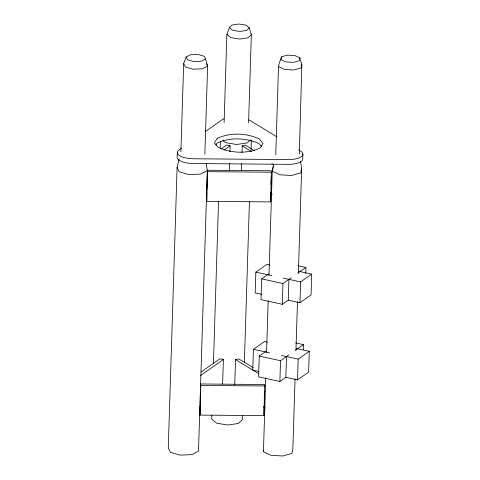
<?xml version="1.0" encoding="UTF-8"?>
<svg xmlns="http://www.w3.org/2000/svg" width="480" height="480" viewBox="0 0 480 480"><rect width="100%" height="100%" fill="white"/><g stroke="black" fill="none" stroke-linecap="round" stroke-linejoin="round"><path stroke-width="0.72" d="M177.282 152.868L177.132 157.62A15.432 5.76 1.8 0 0 193.302 163.524L288.096 164.34A15.432 5.76 1.8 0 0 302.742 158.7L302.892 153.948M179.172 158.85L177.102 167.4L168.282 447.942L170.406 452.34L180.132 455.118L191.766 454.638L198.498 451.188L207.312 170.652L206.244 163.542M180.9 151.728L183.672 63.51L186.162 56.976L190.482 54.762L197.958 54.45L204.204 56.238L205.566 59.064L207.63 66.09L204.858 154.302M200.1 405.492L200.034 415.092L263.946 415.644L264.69 384.522L200.778 383.97L200.034 415.092M200.166 403.266L200.568 390.648M200.634 388.422L200.754 384.714M206.814 191.748L206.748 201.348L270.666 201.9L271.41 170.778L207.492 170.226L207.354 174.678M206.886 189.522L207.306 176.166M206.748 201.348L207.492 170.226M211.818 415.314L211.698 419.058L216.678 423.198L227.784 425.016L238.512 423.45L242.58 419.412L242.7 415.674M213.438 363.696L218.538 201.36M220.212 148.242L220.422 141.51M224.1 122.568L226.872 34.35L229.41 27.6L232.026 25.008L238.914 24L246.048 25.17L249.246 27.828L251.358 34.638L248.586 122.85M222.624 384.018L223.398 359.532L219.978 358.782L201.108 372M229.344 170.28L229.554 163.596M229.926 151.722L230.112 145.788L226.698 145.038L221.22 148.878M234.72 384.858L235.512 359.622L238.74 358.932L253.248 367.722M241.458 170.37L241.668 163.692M242.016 152.556L242.226 145.878L245.454 145.188L254.286 150.54M244.368 362.556L249.426 201.714M251.07 149.346L251.352 140.37M267.3 342.138L264.528 341.532L253.422 349.308L252.768 370.092L259.008 371.454M269.724 264.954L266.952 264.348L255.846 272.124L255.192 292.902L261.432 294.27M266.376 351.066L259.242 356.058L258.594 376.842L279.882 381.498L285.846 377.322L297.534 379.878L308.64 372.102L309.294 351.324L296.184 348.456M268.8 273.882L261.672 278.874L261.018 299.652L282.306 304.308L288.27 300.138L299.958 302.694L311.064 294.918L311.718 274.14L298.608 271.272M264.018 406.044L263.946 415.644M264.252 398.622L264.48 391.2M270.732 192.3L270.666 201.9M270.966 184.878L271.224 176.712M295.068 378.69L292.854 449.01L291.894 453.384L282.876 456L271.086 455.322L263.43 451.746L265.758 377.688M266.556 352.248L268.182 300.63M268.98 275.196L272.25 171.21L273.768 164.088M275.742 154.836L278.514 66.618L279.282 63.15L281.568 56.82L287.358 55.14L294.93 55.578L299.844 57.876L301.848 64.446L299.316 154.104M279.882 381.498L280.536 360.714L288.834 354.906M282.306 304.308L282.96 283.53L291.258 277.722M285.846 377.322L286.494 356.544M288.27 300.138L288.924 279.354M295.962 350.262L297.486 301.638M298.38 273.21L301.674 168.474L300.492 161.286M297.534 379.878L298.188 359.1L309.294 351.324M299.958 302.694L300.612 281.916L311.718 274.14M303.348 349.818L303.516 344.628L295.71 342.918M305.754 273.378L305.94 267.438L298.134 265.734M281.568 56.82L280.944 59.634L285.864 61.926L293.436 62.364L299.226 60.684L299.844 57.876M273.21 166.836L272.25 171.21L279.906 174.786L291.69 175.464L300.708 172.848L301.674 168.474M301.848 64.446L301.086 67.92L293.934 69.99L284.586 69.45L278.514 66.618M263.43 451.746L263.754 450.288M215.838 145.116L216.972 143.178C230.076 136.998 245.886 137.784 258.996 143.544L261.408 146.4M249.246 27.828L246.636 30.42L239.742 31.428L232.608 30.258L229.41 27.6M251.358 34.638L248.136 37.836L239.622 39.078L230.814 37.638L226.872 34.35M250.38 139.884L247.332 142.908L236.598 144.48L225.492 142.656L222.726 140.358M181.41 148.29L178.968 150A15.432 5.76 1.8 0 0 193.452 158.772L288.246 159.588A15.432 5.76 1.8 0 0 300.444 151.044L298.542 149.892M205.212 131.622L222.306 119.652A15.432 5.76 1.8 0 1 223.932 118.752M224.028 150.048L230.112 145.788M297.69 273.216L305.94 267.438M200.262 375.726L223.398 359.532M295.266 350.4L303.516 344.628M205.566 59.064L201.246 61.278L193.77 61.584L187.524 59.802L186.162 56.976M207.312 170.652L200.586 174.102L188.946 174.582L179.22 171.804L177.102 167.4M207.684 171.666L271.596 172.212M200.964 385.404L264.882 385.956M255.846 272.124L271.89 275.634M283.242 278.118L300.612 281.916M261.672 278.874L282.96 283.53M253.422 349.308L269.46 352.818M281.526 355.458L298.188 359.1M259.242 356.058L280.536 360.714M248.994 119.88L276.942 136.812M242.226 145.878L251.688 151.608M271.878 163.836L273.768 164.982M270.312 193.14L272.202 194.286M235.512 359.622L258.852 373.758M263.592 406.884L265.488 408.03M206.508 63.762L207.63 66.09L202.296 68.826L193.068 69.204L185.352 67.002L183.672 63.51M217.122 138.432L214.47 142.95L218.322 147.522C231.438 153.282 247.248 154.062 260.346 147.882L262.998 143.364L259.146 138.792C246.036 133.032 230.226 132.252 217.122 138.432"/></g></svg>
